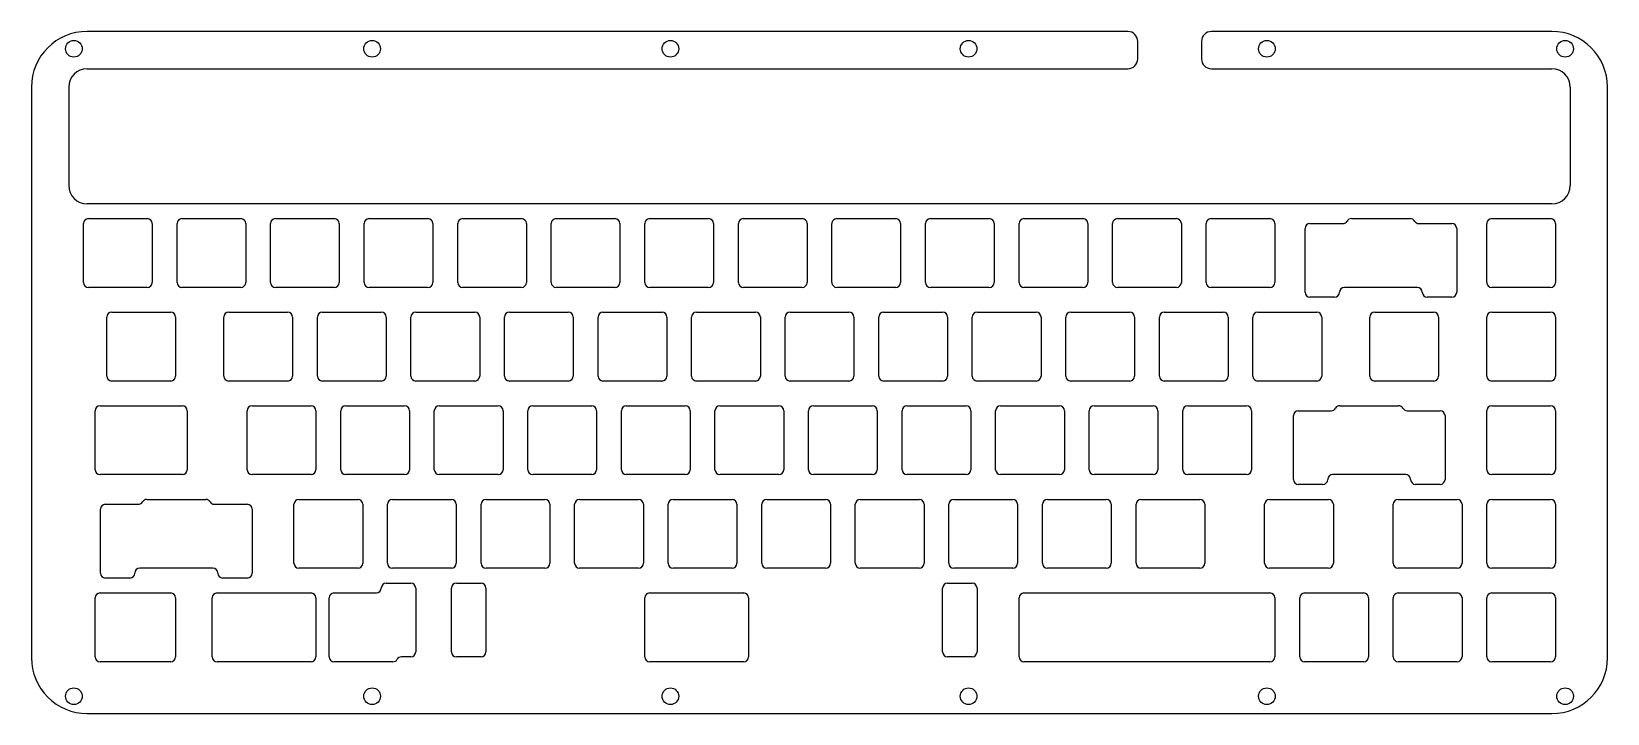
# Model space of a CAD drawing. Header units: millimetres. Extents: x 6 to 327, y 10 to 149.
import ezdxf

# ---------------------------------------------------------------- set-up
doc = ezdxf.new("R2010")
doc.units = ezdxf.units.MM

msp = doc.modelspace()

# ---------------------------------------------------------------- linework, layer by layer
at = {"color": 0}
for p, q in [((229.26, 149.14), (17.33, 149.14)), ((315.61, 149.14), (246.26, 149.14)), ((231.26, 143.57), (231.26, 147.14)), ((244.26, 147.14), (244.26, 143.57)), ((17.33, 141.57), (229.26, 141.57)), ((246.26, 141.57), (315.61, 141.57)), ((6.03, 137.84), (6.03, 21.65)), ((326.92, 21.64), (326.92, 137.84)), ((16.6, 98.06), (16.6, 110.06)), ((17.6, 111.06), (29.6, 111.06)), ((30.6, 110.06), (30.6, 98.06)), ((35.65, 98.06), (35.65, 110.06)), ((36.65, 111.06), (48.65, 111.06)), ((49.65, 110.06), (49.65, 98.06)), ((54.7, 98.06), (54.7, 110.06)), ((55.7, 111.06), (67.7, 111.06)), ((68.7, 110.06), (68.7, 98.06)), ((73.75, 98.06), (73.75, 110.06)), ((74.75, 111.06), (86.75, 111.06)), ((87.75, 110.06), (87.75, 98.06)), ((92.8, 98.06), (92.8, 110.06)), ((93.8, 111.06), (105.8, 111.06)), ((106.8, 110.06), (106.8, 98.06)), ((111.85, 98.06), (111.85, 110.06)), ((112.85, 111.06), (124.85, 111.06)), ((125.85, 110.06), (125.85, 98.06)), ((130.9, 98.06), (130.9, 110.06)), ((131.9, 111.06), (143.9, 111.06)), ((144.9, 110.06), (144.9, 98.06)), ((149.95, 98.06), (149.95, 110.06)), ((150.95, 111.06), (162.95, 111.06)), ((163.95, 110.06), (163.95, 98.06)), ((169, 98.06), (169, 110.06)), ((170, 111.06), (182, 111.06)), ((183, 110.06), (183, 98.06)), ((188.05, 98.06), (188.05, 110.06)), ((189.05, 111.06), (201.05, 111.06)), ((202.05, 110.06), (202.05, 98.06)), ((207.1, 98.06), (207.1, 110.06)), ((208.1, 111.06), (220.1, 111.06)), ((221.1, 110.06), (221.1, 98.06)), ((226.15, 98.06), (226.15, 110.06)), ((227.15, 111.06), (239.15, 111.06)), ((240.15, 110.06), (240.15, 98.06)), ((245.2, 98.06), (245.2, 110.06)), ((246.2, 111.06), (258.2, 111.06)), ((259.2, 110.06), (259.2, 98.06)), ((266.34, 110.06), (273.05, 110.06)), ((274.78, 111.06), (286.78, 111.06)), ((288.51, 110.06), (295.22, 110.06)), ((302.35, 98.06), (302.35, 110.06)), ((303.35, 111.06), (315.35, 111.06)), ((316.35, 110.06), (316.35, 98.06)), ((265.34, 96.06), (265.34, 109.06)), ((296.22, 109.06), (296.22, 96.06)), ((29.6, 97.06), (17.6, 97.06)), ((48.65, 97.06), (36.65, 97.06)), ((67.7, 97.06), (55.7, 97.06)), ((86.75, 97.06), (74.75, 97.06)), ((105.8, 97.06), (93.8, 97.06)), ((124.85, 97.06), (112.85, 97.06)), ((143.9, 97.06), (131.9, 97.06)), ((162.95, 97.06), (150.95, 97.06)), ((182, 97.06), (170, 97.06)), ((201.05, 97.06), (189.05, 97.06)), ((220.1, 97.06), (208.1, 97.06)), ((239.15, 97.06), (227.15, 97.06)), ((258.2, 97.06), (246.2, 97.06)), ((288.22, 97.06), (273.34, 97.06)), ((315.35, 97.06), (303.35, 97.06)), ((271.34, 95.06), (266.34, 95.06)), ((295.22, 95.06), (290.22, 95.06)), ((21.37, 79.01), (21.37, 91.01)), ((22.37, 92.01), (34.37, 92.01)), ((35.37, 91.01), (35.37, 79.01)), ((45.18, 79.01), (45.18, 91.01)), ((46.18, 92.01), (58.18, 92.01)), ((59.18, 91.01), (59.18, 79.01)), ((64.23, 79.01), (64.23, 91.01)), ((65.23, 92.01), (77.23, 92.01)), ((78.23, 91.01), (78.23, 79.01)), ((83.28, 79.01), (83.28, 91.01)), ((84.28, 92.01), (96.28, 92.01)), ((97.28, 91.01), (97.28, 79.01)), ((102.33, 79.01), (102.33, 91.01)), ((103.33, 92.01), (115.33, 92.01)), ((116.33, 91.01), (116.33, 79.01)), ((121.38, 79.01), (121.38, 91.01)), ((122.38, 92.01), (134.38, 92.01)), ((135.38, 91.01), (135.38, 79.01)), ((140.43, 79.01), (140.43, 91.01)), ((141.43, 92.01), (153.43, 92.01)), ((154.43, 91.01), (154.43, 79.01)), ((159.48, 79.01), (159.48, 91.01)), ((160.48, 92.01), (172.48, 92.01)), ((173.48, 91.01), (173.48, 79.01)), ((178.53, 79.01), (178.53, 91.01)), ((179.53, 92.01), (191.53, 92.01)), ((192.53, 91.01), (192.53, 79.01)), ((197.58, 79.01), (197.58, 91.01)), ((198.58, 92.01), (210.58, 92.01)), ((211.58, 91.01), (211.58, 79.01)), ((216.63, 79.01), (216.63, 91.01)), ((217.63, 92.01), (229.63, 92.01)), ((230.63, 91.01), (230.63, 79.01)), ((235.68, 79.01), (235.68, 91.01)), ((236.68, 92.01), (248.68, 92.01)), ((249.68, 91.01), (249.68, 79.01)), ((254.73, 79.01), (254.73, 91.01)), ((255.73, 92.01), (267.73, 92.01)), ((268.73, 91.01), (268.73, 79.01)), ((278.54, 79.01), (278.54, 91.01)), ((279.54, 92.01), (291.54, 92.01)), ((292.54, 91.01), (292.54, 79.01)), ((302.35, 79.01), (302.35, 91.01)), ((303.35, 92.01), (315.35, 92.01)), ((316.35, 91.01), (316.35, 79.01)), ((34.37, 78.01), (22.37, 78.01)), ((58.18, 78.01), (46.18, 78.01)), ((77.23, 78.01), (65.23, 78.01)), ((96.28, 78.01), (84.28, 78.01)), ((115.33, 78.01), (103.33, 78.01)), ((134.38, 78.01), (122.38, 78.01)), ((153.43, 78.01), (141.43, 78.01)), ((172.48, 78.01), (160.48, 78.01)), ((191.53, 78.01), (179.53, 78.01)), ((210.58, 78.01), (198.58, 78.01)), ((229.63, 78.01), (217.63, 78.01)), ((248.68, 78.01), (236.68, 78.01)), ((267.73, 78.01), (255.73, 78.01)), ((291.54, 78.01), (279.54, 78.01)), ((315.35, 78.01), (303.35, 78.01)), ((18.99, 59.96), (18.99, 71.96)), ((19.99, 72.96), (36.75, 72.96)), ((37.75, 71.96), (37.75, 59.96)), ((49.94, 59.96), (49.94, 71.96)), ((50.94, 72.96), (62.94, 72.96)), ((63.94, 71.96), (63.94, 59.96)), ((68.99, 59.96), (68.99, 71.96)), ((69.99, 72.96), (81.99, 72.96)), ((82.99, 71.96), (82.99, 59.96)), ((88.04, 59.96), (88.04, 71.96)), ((89.04, 72.96), (101.04, 72.96)), ((102.04, 71.96), (102.04, 59.96)), ((107.09, 59.96), (107.09, 71.96)), ((108.09, 72.96), (120.09, 72.96)), ((121.09, 71.96), (121.09, 59.96)), ((126.14, 59.96), (126.14, 71.96)), ((127.14, 72.96), (139.14, 72.96)), ((140.14, 71.96), (140.14, 59.96)), ((145.19, 59.96), (145.19, 71.96)), ((146.19, 72.96), (158.19, 72.96)), ((159.19, 71.96), (159.19, 59.96)), ((164.24, 59.96), (164.24, 71.96)), ((165.24, 72.96), (177.24, 72.96)), ((178.24, 71.96), (178.24, 59.96)), ((183.29, 59.96), (183.29, 71.96)), ((184.29, 72.96), (196.29, 72.96)), ((197.29, 71.96), (197.29, 59.96)), ((202.34, 59.96), (202.34, 71.96)), ((203.34, 72.96), (215.34, 72.96)), ((216.34, 71.96), (216.34, 59.96)), ((221.39, 59.96), (221.39, 71.96)), ((222.39, 72.96), (234.39, 72.96)), ((235.39, 71.96), (235.39, 59.96)), ((240.44, 59.96), (240.44, 71.96)), ((241.44, 72.96), (253.44, 72.96)), ((254.44, 71.96), (254.44, 59.96)), ((262.96, 57.96), (262.96, 70.96)), ((263.96, 71.96), (270.67, 71.96)), ((272.4, 72.96), (284.4, 72.96)), ((286.13, 71.96), (292.84, 71.96)), ((293.84, 70.96), (293.84, 57.96)), ((302.35, 59.96), (302.35, 71.96)), ((303.35, 72.96), (315.35, 72.96)), ((316.35, 71.96), (316.35, 59.96)), ((36.75, 58.96), (19.99, 58.96)), ((62.94, 58.96), (50.94, 58.96)), ((81.99, 58.96), (69.99, 58.96)), ((101.04, 58.96), (89.04, 58.96)), ((120.09, 58.96), (108.09, 58.96)), ((139.14, 58.96), (127.14, 58.96)), ((158.19, 58.96), (146.19, 58.96)), ((177.24, 58.96), (165.24, 58.96)), ((196.29, 58.96), (184.29, 58.96)), ((215.34, 58.96), (203.34, 58.96)), ((234.39, 58.96), (222.39, 58.96)), ((253.44, 58.96), (241.44, 58.96)), ((285.84, 58.96), (270.96, 58.96)), ((315.35, 58.96), (303.35, 58.96)), ((268.96, 56.96), (263.96, 56.96)), ((292.84, 56.96), (287.84, 56.96)), ((20.07, 38.91), (20.07, 51.91)), ((21.07, 52.91), (27.78, 52.91)), ((29.51, 53.91), (41.51, 53.91)), ((43.24, 52.91), (49.95, 52.91)), ((50.95, 51.91), (50.95, 38.91)), ((59.47, 40.91), (59.47, 52.91)), ((60.47, 53.91), (72.47, 53.91)), ((73.47, 52.91), (73.47, 40.91)), ((78.52, 40.91), (78.52, 52.91)), ((79.52, 53.91), (91.52, 53.91)), ((92.52, 52.91), (92.52, 40.91)), ((97.57, 40.91), (97.57, 52.91)), ((98.57, 53.91), (110.57, 53.91)), ((111.57, 52.91), (111.57, 40.91)), ((116.62, 40.91), (116.62, 52.91)), ((117.62, 53.91), (129.62, 53.91)), ((130.62, 52.91), (130.62, 40.91)), ((135.67, 40.91), (135.67, 52.91)), ((136.67, 53.91), (148.67, 53.91)), ((149.67, 52.91), (149.67, 40.91)), ((154.72, 40.91), (154.72, 52.91)), ((155.72, 53.91), (167.72, 53.91)), ((168.72, 52.91), (168.72, 40.91)), ((173.77, 40.91), (173.77, 52.91)), ((174.77, 53.91), (186.77, 53.91)), ((187.77, 52.91), (187.77, 40.91)), ((192.82, 40.91), (192.82, 52.91)), ((193.82, 53.91), (205.82, 53.91)), ((206.82, 52.91), (206.82, 40.91)), ((211.87, 40.91), (211.87, 52.91)), ((212.87, 53.91), (224.87, 53.91)), ((225.87, 52.91), (225.87, 40.91)), ((230.92, 40.91), (230.92, 52.91)), ((231.92, 53.91), (243.92, 53.91)), ((244.92, 52.91), (244.92, 40.91)), ((257.11, 40.91), (257.11, 52.91)), ((258.11, 53.91), (270.11, 53.91)), ((271.11, 52.91), (271.11, 40.91)), ((283.3, 40.91), (283.3, 52.91)), ((284.3, 53.91), (296.3, 53.91)), ((297.3, 52.91), (297.3, 40.91)), ((302.35, 40.91), (302.35, 52.91)), ((303.35, 53.91), (315.35, 53.91)), ((316.35, 52.91), (316.35, 40.91)), ((42.95, 39.91), (28.07, 39.91)), ((72.47, 39.91), (60.47, 39.91)), ((91.52, 39.91), (79.52, 39.91)), ((110.57, 39.91), (98.57, 39.91)), ((129.62, 39.91), (117.62, 39.91)), ((148.67, 39.91), (136.67, 39.91)), ((167.72, 39.91), (155.72, 39.91)), ((186.77, 39.91), (174.77, 39.91)), ((205.82, 39.91), (193.82, 39.91)), ((224.87, 39.91), (212.87, 39.91)), ((243.92, 39.91), (231.92, 39.91)), ((270.11, 39.91), (258.11, 39.91)), ((296.3, 39.91), (284.3, 39.91)), ((315.35, 39.91), (303.35, 39.91)), ((26.07, 37.91), (21.07, 37.91)), ((49.95, 37.91), (44.95, 37.91)), ((78.25, 36.86), (83.25, 36.86)), ((84.25, 35.86), (84.25, 22.86)), ((91.55, 22.86), (91.55, 35.86)), ((92.55, 36.86), (97.55, 36.86)), ((98.55, 35.86), (98.55, 22.86)), ((191.55, 22.86), (191.55, 35.86)), ((192.55, 36.86), (197.55, 36.86)), ((198.55, 35.86), (198.55, 22.86)), ((18.99, 21.86), (18.99, 33.86)), ((19.99, 34.86), (34.37, 34.86)), ((35.37, 33.86), (35.37, 21.86)), ((42.8, 21.86), (42.8, 33.86)), ((43.8, 34.86), (62.94, 34.86)), ((63.94, 33.86), (63.94, 21.86)), ((66.61, 21.86), (66.61, 33.86)), ((67.61, 34.86), (76.25, 34.86)), ((130.9, 21.86), (130.9, 33.86)), ((131.9, 34.86), (151.05, 34.86)), ((152.05, 33.86), (152.05, 21.86)), ((207.1, 21.86), (207.1, 33.86)), ((208.1, 34.86), (258.2, 34.86)), ((259.2, 33.86), (259.2, 21.86)), ((264.25, 21.86), (264.25, 33.86)), ((265.25, 34.86), (277.25, 34.86)), ((278.25, 33.86), (278.25, 21.86)), ((283.3, 21.86), (283.3, 33.86)), ((284.3, 34.86), (296.3, 34.86)), ((297.3, 33.86), (297.3, 21.86)), ((302.35, 21.86), (302.35, 33.86)), ((303.35, 34.86), (315.35, 34.86)), ((316.35, 33.86), (316.35, 21.86)), ((34.37, 20.86), (19.99, 20.86)), ((62.94, 20.86), (43.8, 20.86)), ((79.61, 20.86), (67.61, 20.86)), ((83.25, 21.86), (81.34, 21.86)), ((97.55, 21.86), (92.55, 21.86)), ((151.05, 20.86), (131.9, 20.86)), ((197.55, 21.86), (192.55, 21.86)), ((258.2, 20.86), (208.1, 20.86)), ((277.25, 20.86), (265.25, 20.86)), ((296.3, 20.86), (284.3, 20.86)), ((315.35, 20.86), (303.35, 20.86)), ((17.34, 10.34), (315.61, 10.34))]:
    msp.add_line(p, q, dxfattribs=at)
at = {"linetype": 'Continuous'}
for p, q in [((13.6, 137.84), (13.6, 117.8)), ((319.35, 137.84), (319.35, 117.8)), ((315.61, 114.07), (17.33, 114.07))]:
    msp.add_line(p, q, dxfattribs=at)
at = {"color": 0}
for centre in [(14.65, 145.64), (75.38, 145.64), (136.11, 145.64), (196.84, 145.64), (257.57, 145.64), (318.3, 145.64), (14.65, 13.84), (75.38, 13.84), (136.11, 13.84), (196.84, 13.84), (257.57, 13.84), (318.3, 13.84)]:
    msp.add_circle(centre, 1.7, dxfattribs=at)
for centre, radius, start, end in [((17.33, 137.84), 11.31, 90, 180), ((229.26, 147.14), 2, 0, 90), ((246.26, 147.14), 2, 90, 180), ((315.61, 137.84), 11.31, 0, 90), ((17.33, 137.84), 3.73, 90, 180), ((229.26, 143.57), 2, 270, 0), ((246.26, 143.57), 2, 180, 270), ((315.61, 137.84), 3.73, 0, 90), ((17.33, 117.8), 3.73, 180, 270), ((315.61, 117.8), 3.73, 270, 0), ((17.6, 110.06), 1, 90, 180), ((29.6, 110.06), 1, 0, 90), ((36.65, 110.06), 1, 90, 180), ((48.65, 110.06), 1, 0, 90), ((55.7, 110.06), 1, 90, 180), ((67.7, 110.06), 1, 0, 90), ((74.75, 110.06), 1, 90, 180), ((86.75, 110.06), 1, 0, 90), ((93.8, 110.06), 1, 90, 180), ((105.8, 110.06), 1, 0, 90), ((112.85, 110.06), 1, 90, 180), ((124.85, 110.06), 1, 0, 90), ((131.9, 110.06), 1, 90, 180), ((143.9, 110.06), 1, 0, 90), ((150.95, 110.06), 1, 90, 180), ((162.95, 110.06), 1, 0, 90), ((170, 110.06), 1, 90, 180), ((182, 110.06), 1, 0, 90), ((189.05, 110.06), 1, 90, 180), ((201.05, 110.06), 1, 0, 90), ((208.1, 110.06), 1, 90, 180), ((220.1, 110.06), 1, 0, 90), ((227.15, 110.06), 1, 90, 180), ((239.15, 110.06), 1, 0, 90), ((246.2, 110.06), 1, 90, 180), ((258.2, 110.06), 1, 0, 90), ((266.34, 109.06), 1, 90, 180), ((273.05, 111.06), 1, 270, 330), ((274.78, 110.06), 1, 90, 150), ((286.78, 110.06), 1, 30, 90), ((288.51, 111.06), 1, 210, 270), ((295.22, 109.06), 1, 0, 90), ((303.35, 110.06), 1, 90, 180), ((315.35, 110.06), 1, 0, 90), ((17.6, 98.06), 1, 180, 270), ((29.6, 98.06), 1, 270, 0), ((36.65, 98.06), 1, 180, 270), ((48.65, 98.06), 1, 270, 0), ((55.7, 98.06), 1, 180, 270), ((67.7, 98.06), 1, 270, 0), ((74.75, 98.06), 1, 180, 270), ((86.75, 98.06), 1, 270, 0), ((93.8, 98.06), 1, 180, 270), ((105.8, 98.06), 1, 270, 0), ((112.85, 98.06), 1, 180, 270), ((124.85, 98.06), 1, 270, 0), ((131.9, 98.06), 1, 180, 270), ((143.9, 98.06), 1, 270, 0), ((150.95, 98.06), 1, 180, 270), ((162.95, 98.06), 1, 270, 0), ((170, 98.06), 1, 180, 270), ((182, 98.06), 1, 270, 0), ((189.05, 98.06), 1, 180, 270), ((201.05, 98.06), 1, 270, 0), ((208.1, 98.06), 1, 180, 270), ((220.1, 98.06), 1, 270, 0), ((227.15, 98.06), 1, 180, 270), ((239.15, 98.06), 1, 270, 0), ((246.2, 98.06), 1, 180, 270), ((258.2, 98.06), 1, 270, 0), ((273.34, 96.06), 1, 90, 180), ((288.22, 96.06), 1, 0, 90), ((303.35, 98.06), 1, 180, 270), ((315.35, 98.06), 1, 270, 0), ((266.34, 96.06), 1, 180, 270), ((271.34, 96.06), 1, 270, 0), ((290.22, 96.06), 1, 180, 270), ((295.22, 96.06), 1, 270, 0), ((22.37, 91.01), 1, 90, 180), ((34.37, 91.01), 1, 0, 90), ((46.18, 91.01), 1, 90, 180), ((58.18, 91.01), 1, 0, 90), ((65.23, 91.01), 1, 90, 180), ((77.23, 91.01), 1, 0, 90), ((84.28, 91.01), 1, 90, 180), ((96.28, 91.01), 1, 0, 90), ((103.33, 91.01), 1, 90, 180), ((115.33, 91.01), 1, 0, 90), ((122.38, 91.01), 1, 90, 180), ((134.38, 91.01), 1, 0, 90), ((141.43, 91.01), 1, 90, 180), ((153.43, 91.01), 1, 0, 90), ((160.48, 91.01), 1, 90, 180), ((172.48, 91.01), 1, 0, 90), ((179.53, 91.01), 1, 90, 180), ((191.53, 91.01), 1, 0, 90), ((198.58, 91.01), 1, 90, 180), ((210.58, 91.01), 1, 0, 90), ((217.63, 91.01), 1, 90, 180), ((229.63, 91.01), 1, 0, 90), ((236.68, 91.01), 1, 90, 180), ((248.68, 91.01), 1, 0, 90), ((255.73, 91.01), 1, 90, 180), ((267.73, 91.01), 1, 0, 90), ((279.54, 91.01), 1, 90, 180), ((291.54, 91.01), 1, 0, 90), ((303.35, 91.01), 1, 90, 180), ((315.35, 91.01), 1, 0, 90), ((22.37, 79.01), 1, 180, 270), ((34.37, 79.01), 1, 270, 0), ((46.18, 79.01), 1, 180, 270), ((58.18, 79.01), 1, 270, 0), ((65.23, 79.01), 1, 180, 270), ((77.23, 79.01), 1, 270, 0), ((84.28, 79.01), 1, 180, 270), ((96.28, 79.01), 1, 270, 0), ((103.33, 79.01), 1, 180, 270), ((115.33, 79.01), 1, 270, 0), ((122.38, 79.01), 1, 180, 270), ((134.38, 79.01), 1, 270, 0), ((141.43, 79.01), 1, 180, 270), ((153.43, 79.01), 1, 270, 0), ((160.48, 79.01), 1, 180, 270), ((172.48, 79.01), 1, 270, 0), ((179.53, 79.01), 1, 180, 270), ((191.53, 79.01), 1, 270, 0), ((198.58, 79.01), 1, 180, 270), ((210.58, 79.01), 1, 270, 0), ((217.63, 79.01), 1, 180, 270), ((229.63, 79.01), 1, 270, 0), ((236.68, 79.01), 1, 180, 270), ((248.68, 79.01), 1, 270, 0), ((255.73, 79.01), 1, 180, 270), ((267.73, 79.01), 1, 270, 0), ((279.54, 79.01), 1, 180, 270), ((291.54, 79.01), 1, 270, 0), ((303.35, 79.01), 1, 180, 270), ((315.35, 79.01), 1, 270, 0), ((19.99, 71.96), 1, 90, 180), ((36.75, 71.96), 1, 0, 90), ((50.94, 71.96), 1, 90, 180), ((62.94, 71.96), 1, 0, 90), ((69.99, 71.96), 1, 90, 180), ((81.99, 71.96), 1, 0, 90), ((89.04, 71.96), 1, 90, 180), ((101.04, 71.96), 1, 0, 90), ((108.09, 71.96), 1, 90, 180), ((120.09, 71.96), 1, 0, 90), ((127.14, 71.96), 1, 90, 180), ((139.14, 71.96), 1, 0, 90), ((146.19, 71.96), 1, 90, 180), ((158.19, 71.96), 1, 0, 90), ((165.24, 71.96), 1, 90, 180), ((177.24, 71.96), 1, 0, 90), ((184.29, 71.96), 1, 90, 180), ((196.29, 71.96), 1, 0, 90), ((203.34, 71.96), 1, 90, 180), ((215.34, 71.96), 1, 0, 90), ((222.39, 71.96), 1, 90, 180), ((234.39, 71.96), 1, 0, 90), ((241.44, 71.96), 1, 90, 180), ((253.44, 71.96), 1, 0, 90), ((263.96, 70.96), 1, 90, 180), ((270.67, 72.96), 1, 270, 330), ((272.4, 71.96), 1, 90, 150), ((284.4, 71.96), 1, 30, 90), ((286.13, 72.96), 1, 210, 270), ((292.84, 70.96), 1, 0, 90), ((303.35, 71.96), 1, 90, 180), ((315.35, 71.96), 1, 0, 90), ((19.99, 59.96), 1, 180, 270), ((36.75, 59.96), 1, 270, 0), ((50.94, 59.96), 1, 180, 270), ((62.94, 59.96), 1, 270, 0), ((69.99, 59.96), 1, 180, 270), ((81.99, 59.96), 1, 270, 0), ((89.04, 59.96), 1, 180, 270), ((101.04, 59.96), 1, 270, 0), ((108.09, 59.96), 1, 180, 270), ((120.09, 59.96), 1, 270, 0), ((127.14, 59.96), 1, 180, 270), ((139.14, 59.96), 1, 270, 0), ((146.19, 59.96), 1, 180, 270), ((158.19, 59.96), 1, 270, 0), ((165.24, 59.96), 1, 180, 270), ((177.24, 59.96), 1, 270, 0), ((184.29, 59.96), 1, 180, 270), ((196.29, 59.96), 1, 270, 0), ((203.34, 59.96), 1, 180, 270), ((215.34, 59.96), 1, 270, 0), ((222.39, 59.96), 1, 180, 270), ((234.39, 59.96), 1, 270, 0), ((241.44, 59.96), 1, 180, 270), ((253.44, 59.96), 1, 270, 0), ((263.96, 57.96), 1, 180, 270), ((268.96, 57.96), 1, 270, 0), ((270.96, 57.96), 1, 90, 180), ((285.84, 57.96), 1, 0, 90), ((287.84, 57.96), 1, 180, 270), ((292.84, 57.96), 1, 270, 0), ((303.35, 59.96), 1, 180, 270), ((315.35, 59.96), 1, 270, 0), ((21.07, 51.91), 1, 90, 180), ((27.78, 53.91), 1, 270, 330), ((29.51, 52.91), 1, 90, 150), ((41.51, 52.91), 1, 30, 90), ((43.24, 53.91), 1, 210, 270), ((49.95, 51.91), 1, 0, 90), ((60.47, 52.91), 1, 90, 180), ((72.47, 52.91), 1, 0, 90), ((79.52, 52.91), 1, 90, 180), ((91.52, 52.91), 1, 0, 90), ((98.57, 52.91), 1, 90, 180), ((110.57, 52.91), 1, 0, 90), ((117.62, 52.91), 1, 90, 180), ((129.62, 52.91), 1, 0, 90), ((136.67, 52.91), 1, 90, 180), ((148.67, 52.91), 1, 0, 90), ((155.72, 52.91), 1, 90, 180), ((167.72, 52.91), 1, 0, 90), ((174.77, 52.91), 1, 90, 180), ((186.77, 52.91), 1, 0, 90), ((193.82, 52.91), 1, 90, 180), ((205.82, 52.91), 1, 0, 90), ((212.87, 52.91), 1, 90, 180), ((224.87, 52.91), 1, 0, 90), ((231.92, 52.91), 1, 90, 180), ((243.92, 52.91), 1, 0, 90), ((258.11, 52.91), 1, 90, 180), ((270.11, 52.91), 1, 0, 90), ((284.3, 52.91), 1, 90, 180), ((296.3, 52.91), 1, 0, 90), ((303.35, 52.91), 1, 90, 180), ((315.35, 52.91), 1, 0, 90), ((21.07, 38.91), 1, 180, 270), ((26.07, 38.91), 1, 270, 0), ((28.07, 38.91), 1, 90, 180), ((42.95, 38.91), 1, 0, 90), ((44.95, 38.91), 1, 180, 270), ((49.95, 38.91), 1, 270, 0), ((60.47, 40.91), 1, 180, 270), ((72.47, 40.91), 1, 270, 0), ((79.52, 40.91), 1, 180, 270), ((91.52, 40.91), 1, 270, 0), ((98.57, 40.91), 1, 180, 270), ((110.57, 40.91), 1, 270, 0), ((117.62, 40.91), 1, 180, 270), ((129.62, 40.91), 1, 270, 0), ((136.67, 40.91), 1, 180, 270), ((148.67, 40.91), 1, 270, 0), ((155.72, 40.91), 1, 180, 270), ((167.72, 40.91), 1, 270, 0), ((174.77, 40.91), 1, 180, 270), ((186.77, 40.91), 1, 270, 0), ((193.82, 40.91), 1, 180, 270), ((205.82, 40.91), 1, 270, 0), ((212.87, 40.91), 1, 180, 270), ((224.87, 40.91), 1, 270, 0), ((231.92, 40.91), 1, 180, 270), ((243.92, 40.91), 1, 270, 0), ((258.11, 40.91), 1, 180, 270), ((270.11, 40.91), 1, 270, 0), ((284.3, 40.91), 1, 180, 270), ((296.3, 40.91), 1, 270, 0), ((303.35, 40.91), 1, 180, 270), ((315.35, 40.91), 1, 270, 0), ((76.25, 35.86), 1, 270, 0), ((78.25, 35.86), 1, 90, 180), ((83.25, 35.86), 1, 0, 90), ((92.55, 35.86), 1, 90, 180), ((97.55, 35.86), 1, 0, 90), ((192.55, 35.86), 1, 90, 180), ((197.55, 35.86), 1, 0, 90), ((19.99, 33.86), 1, 90, 180), ((34.37, 33.86), 1, 0, 90), ((43.8, 33.86), 1, 90, 180), ((62.94, 33.86), 1, 0, 90), ((67.61, 33.86), 1, 90, 180), ((131.9, 33.86), 1, 90, 180), ((151.05, 33.86), 1, 0, 90), ((208.1, 33.86), 1, 90, 180), ((258.2, 33.86), 1, 0, 90), ((265.25, 33.86), 1, 90, 180), ((277.25, 33.86), 1, 0, 90), ((284.3, 33.86), 1, 90, 180), ((296.3, 33.86), 1, 0, 90), ((303.35, 33.86), 1, 90, 180), ((315.35, 33.86), 1, 0, 90), ((83.25, 22.86), 1, 270, 0), ((92.55, 22.86), 1, 180, 270), ((97.55, 22.86), 1, 270, 0), ((192.55, 22.86), 1, 180, 270), ((197.55, 22.86), 1, 270, 0), ((17.33, 21.64), 11.31, 179.9838, 270.0129), ((19.99, 21.86), 1, 180, 270), ((34.37, 21.86), 1, 270, 0), ((43.8, 21.86), 1, 180, 270), ((62.94, 21.86), 1, 270, 0), ((67.61, 21.86), 1, 180, 270), ((79.61, 21.86), 1, 270, 330), ((81.34, 20.86), 1, 90, 150), ((131.9, 21.86), 1, 180, 270), ((151.05, 21.86), 1, 270, 0), ((208.1, 21.86), 1, 180, 270), ((258.2, 21.86), 1, 270, 0), ((265.25, 21.86), 1, 180, 270), ((277.25, 21.86), 1, 270, 0), ((284.3, 21.86), 1, 180, 270), ((296.3, 21.86), 1, 270, 0), ((303.35, 21.86), 1, 180, 270), ((315.35, 21.86), 1, 270, 0), ((315.61, 21.64), 11.31, 270, 0)]:
    msp.add_arc(centre, radius, start, end, dxfattribs=at)

doc.saveas('drawing.dxf')
